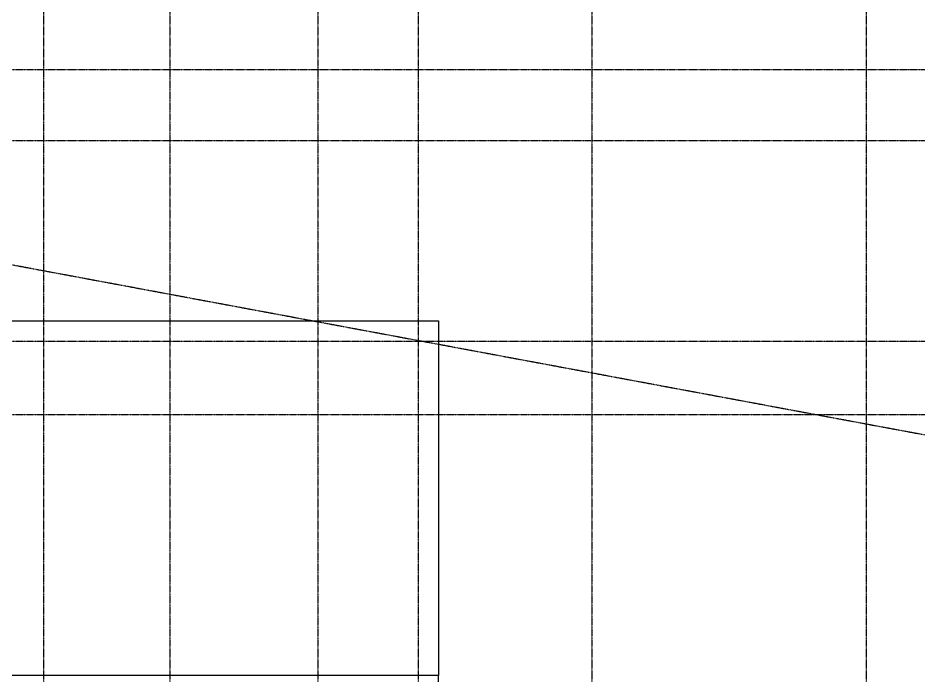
# Model space of a CAD drawing. Header units: inches. Extents: x -6955 to 13123, y -1334 to 3701.
# Drawn here: x 6188 to 6925, y 2206 to 2744 of the extents above; entities that cross this region are included whole.
import ezdxf

# ---------------------------------------------------------------- set-up
doc = ezdxf.new("R2010")
doc.units = ezdxf.units.IN
doc.header["$MEASUREMENT"] = 0
doc.linetypes.add('CENTER2', pattern=[1.125, 0.75, -0.125, 0.125, -0.125])
for name, color, linetype in [('A-Grid(SmallScale)', 11, 'CENTER2'), ('A-Roof-Below', 1, 'Continuous'), ('A-Wall-Full', 7, 'Continuous')]:
    doc.layers.add(name, color=color, linetype=linetype)

msp = doc.modelspace()

# ---------------------------------------------------------------- linework, layer by layer
at = {"layer": 'A-Grid(SmallScale)'}
for p, q in [((6209.3342, 3132.3201), (6209.3342, 1223.6428)), ((6312.3342, 3132.3201), (6312.3342, 1223.6428)), ((6433.3342, 3132.3201), (6433.3342, 1223.6428)), ((6515.3342, 3132.3201), (6515.3342, 1223.6428)), ((6657.3342, 3132.3201), (6657.3342, 1223.6428)), ((6881.3342, 3132.3201), (6881.3342, 1223.6428)), ((4537.3342, 2848.8619), (8345.3342, 2139.0799)), ((4537.3342, 2701.5773), (8345.3342, 2701.5773)), ((4537.3342, 2643.5772), (8345.3342, 2643.5772)), ((4537.3342, 2479.5773), (8345.3342, 2479.5773)), ((4537.3342, 2419.5773), (8345.3342, 2419.5773))]:
    msp.add_line(p, q, dxfattribs=at)
at = {"layer": 'A-Roof-Below'}
msp.add_lwpolyline([(5887.7092, 2206.2023), (5887.7092, 2496.2023), (6531.9592, 2496.2023), (6531.9592, 2206.2023)], dxfattribs=at)
at = {"layer": 'A-Wall-Full'}
for p, q in [((6531.9592, 2206.2023), (5887.7092, 2206.2023)), ((6531.9592, 2160.2023), (6531.9592, 2206.2023))]:
    msp.add_line(p, q, dxfattribs=at)

doc.saveas('drawing.dxf')
